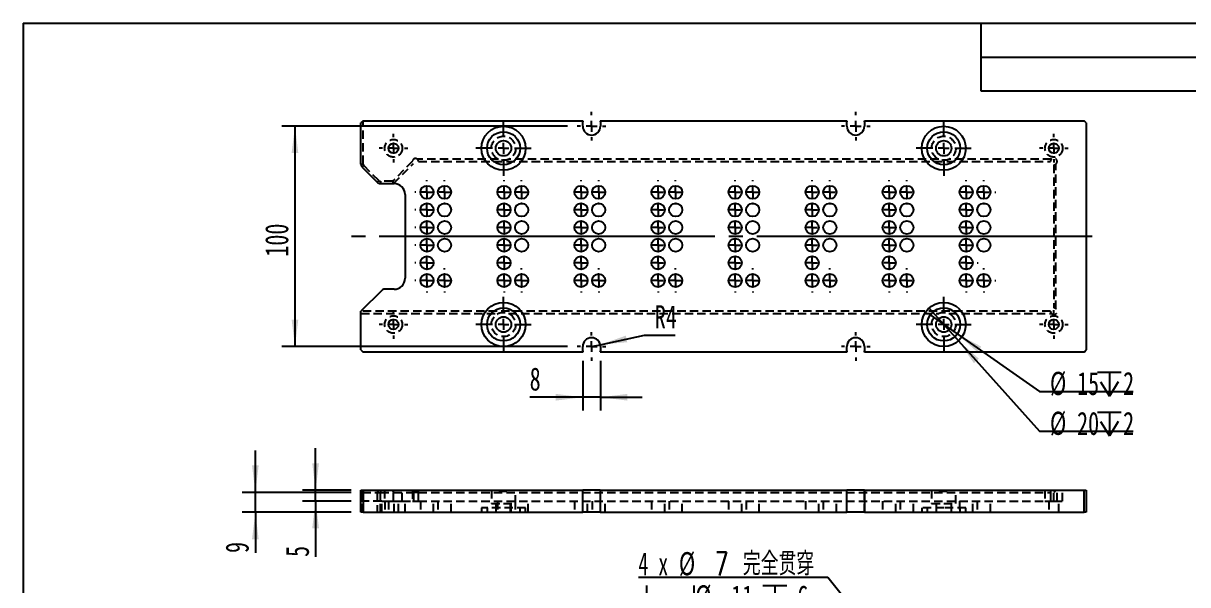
# Model space of a CAD drawing. Extents: x 2 to 292, y 3 to 207.
# Drawn here: x 2.2 to 178.5, y 121.6 to 206.6 of the extents above; entities that cross this region are included whole.
import ezdxf

# ---------------------------------------------------------------- set-up
doc = ezdxf.new("R2010")
doc.units = 0
for name, pattern in [('SLD-中心线', [34.29, 30.48, -1.27, 1.27, -1.27]), ('SLD-实线', [0]), ('SLD-虚线', [1.905, 1.27, -0.635])]:
    doc.linetypes.add(name, pattern=pattern)
doc.layers.get('0').update_dxf_attribs({"linetype": 'CONTINUOUS'})
for name, color, linetype in [('图层7', 7, 'SLD-实线'), ('图框', 7, 'SLD-实线'), ('粗实线', 7, 'SLD-实线')]:
    doc.layers.add(name, color=color, linetype=linetype)
doc.styles.add('SLDTEXTSTYLE0', font='TXT', dxfattribs={"width": 0.7, "bigfont": 'bigfont'})
doc.styles.add('SLDTEXTSTYLE10', font='TXT', dxfattribs={"width": 0.633333})
doc.styles.add('SLDTEXTSTYLE2', font='TXT', dxfattribs={"width": 0.7})
doc.dimstyles.new('SLDDIMSTYLE1', dxfattribs={"dimtxt": 3.5, "dimasz": 4.08, "dimexe": 0, "dimexo": 0.0625, "dimgap": 0.875, "dimtad": 2, "dimlfac": 3, "dimrnd": 1e-09, "dimzin": 12, "dimtxsty": 'SLDTEXTSTYLE2', "dimsah": 1, "dimcen": 0.09, "dimazin": 3, "dimtfac": 1, "dimtmove": 0, "dimatfit": 3, "dimtolj": 1, "dimtzin": 12})
doc.dimstyles.new('SLDDIMSTYLE10', dxfattribs={"dimtxt": 3.5, "dimasz": 4.08, "dimexe": 0, "dimexo": 0.0625, "dimgap": 0.875, "dimtad": 0, "dimtih": 1, "dimtoh": 1, "dimlfac": 3, "dimrnd": 1e-09, "dimzin": 12, "dimtxsty": 'SLDTEXTSTYLE2', "dimsah": 1, "dimcen": 0, "dimazin": 3, "dimtfac": 1, "dimtofl": 0, "dimtmove": 0, "dimatfit": 3, "dimtolj": 1, "dimtzin": 12})
doc.dimstyles.new('SLDDIMSTYLE3', dxfattribs={"dimtxt": 3.5, "dimasz": 4.08, "dimexe": 0, "dimexo": 0.0625, "dimgap": 0.875, "dimtad": 2, "dimlfac": 3, "dimrnd": 1e-09, "dimzin": 12, "dimtxsty": 'SLDTEXTSTYLE2', "dimsah": 1, "dimcen": 0.09, "dimazin": 3, "dimtfac": 1, "dimtofl": 0, "dimtmove": 0, "dimatfit": 3, "dimtolj": 1, "dimtzin": 12})
doc.dimstyles.new('SLDDIMSTYLE7', dxfattribs={"dimtxt": 3.5, "dimasz": 4.08, "dimexe": 0, "dimexo": 0.0625, "dimgap": 0.875, "dimtad": 0, "dimtih": 1, "dimtoh": 1, "dimdec": 6, "dimlfac": 3, "dimrnd": 1e-09, "dimzin": 12, "dimtxsty": 'SLDTEXTSTYLE2', "dimblk1": 'NONE', "dimsah": 1, "dimcen": 0, "dimazin": 3, "dimtfac": 1, "dimtmove": 0, "dimatfit": 3, "dimtolj": 1, "dimtzin": 12})
doc.dimstyles.new('SLDDIMSTYLE9', dxfattribs={"dimtxt": 3.5, "dimasz": 4.08, "dimexe": 0, "dimexo": 0.0625, "dimgap": 0.875, "dimtad": 0, "dimtih": 1, "dimtoh": 1, "dimlfac": 3, "dimrnd": 1e-09, "dimzin": 12, "dimtxsty": 'SLDTEXTSTYLE2', "dimblk1": 'NONE', "dimsah": 1, "dimcen": 0, "dimazin": 3, "dimtfac": 1, "dimtmove": 0, "dimatfit": 3, "dimtolj": 1, "dimtzin": 12})

# ---------------------------------------------------------------- blocks, each defined once
blk = doc.blocks.new('SW_SYMBOL_HOLE_SPOT')
at = {"layer": '图框', "color": 0}
for p, q in [((0, 875), (0, 75)), ((1600, 75), (1600, 875)), ((0, 75), (1600, 75))]:
    blk.add_line(p, q, dxfattribs=at)
blk = doc.blocks.new('SW_SYMBOL_HOLE_DEPTH')
at = {"layer": '图框', "color": 0}
for p, q in [((0, 875), (800, 875)), ((400, 875), (400, 75)), ((100, 555), (400, 75)), ((700, 555), (400, 75))]:
    blk.add_line(p, q, dxfattribs=at)
blk = doc.blocks.new('_D_13')
at = {"layer": '图框', "color": 5}
for p, q in [((124.02, 122.73), (95.35, 122.73)), ((140.86, 101.81), (124.02, 122.73)), ((142.33, 100), (140.86, 101.81))]:
    blk.add_line(p, q, dxfattribs=at)
blk.add_solid([(140.86, 101.81), (138.7, 105.31), (137.91, 104.67)], dxfattribs=at)
at = {"layer": '图框', "color": 5, "xscale": 0.004511737089201878, "yscale": 0.004511737089201878, "zscale": 0.004511737089201878}
for name, p in [('SW_SYMBOL_HOLE_SPOT', (96.6, 117.53)), ('SW_SYMBOL_HOLE_DEPTH', (114.21, 117.53))]:
    blk.add_blockref(name, p, dxfattribs=at)
at = {"layer": '图框', "color": 5, "char_height": 3.5, "attachment_point": 1}
for s, insert, style in [('4 x', (95.35, 126.53), 'SLDTEXTSTYLE10'), ('%%c', (101.48, 126.55), 'SLDTEXTSTYLE2'), ('7 \\M+18AAE\\M+19153贯\\M+190FA', (106.9, 126.53), 'SLDTEXTSTYLE0'), ('%%c', (103.96, 121.53), 'SLDTEXTSTYLE2'), ('11', (109.39, 121.52), 'SLDTEXTSTYLE2'), ('6', (119.42, 121.52), 'SLDTEXTSTYLE2')]:
    blk.add_mtext(s, dxfattribs=dict(at, insert=insert, style=style))
blk = doc.blocks.new('_NONE')
blk = doc.blocks.new('_D_14')
at = {"layer": '图框', "color": 5}
for p, q in [((37.35, 135.58), (37.35, 141.93)), ((51.85, 135.58), (35.35, 135.58)), ((37.35, 132.58), (37.35, 135.58)), ((51.85, 132.58), (35.35, 132.58)), ((37.35, 132.58), (37.35, 126.42))]:
    blk.add_line(p, q, dxfattribs=at)
for points in [[(37.35, 135.58), (37.85, 139.66), (36.84, 139.66)], [(37.35, 132.58), (36.84, 128.5), (37.85, 128.5)]]:
    blk.add_solid(points, dxfattribs=at)
at = {"layer": '图框', "color": 5, "insert": (32.83, 126.42), "char_height": 3.5, "attachment_point": 1, "rotation": 90, "style": 'SLDTEXTSTYLE2'}
blk.add_mtext('9', dxfattribs=at)
blk = doc.blocks.new('_D_15')
at = {"layer": '图框', "color": 5}
for p, q in [((46.47, 135.91), (46.47, 142.26)), ((51.85, 135.91), (44.47, 135.91)), ((46.47, 134.25), (46.47, 135.91)), ((51.85, 134.25), (44.47, 134.25)), ((46.47, 134.25), (46.47, 125.82))]:
    blk.add_line(p, q, dxfattribs=at)
for points in [[(46.47, 135.91), (46.98, 139.99), (45.96, 139.99)], [(46.47, 134.25), (45.96, 130.17), (46.98, 130.17)]]:
    blk.add_solid(points, dxfattribs=at)
at = {"layer": '图框', "color": 5, "insert": (41.96, 125.82), "char_height": 3.5, "attachment_point": 1, "rotation": 90, "style": 'SLDTEXTSTYLE2'}
blk.add_mtext('5', dxfattribs=at)
blk = doc.blocks.new('_D_16')
at = {"layer": '图框', "color": 5}
for p, q in [((139.37, 163.48), (143.82, 158.51)), ((143.82, 158.51), (156.09, 144.84)), ((156.09, 144.84), (170.3, 144.84))]:
    blk.add_line(p, q, dxfattribs=at)
blk.add_solid([(143.82, 158.51), (146.17, 155.14), (146.92, 155.82)], dxfattribs=at)
at = {"layer": '图框', "color": 5, "xscale": 0.004511737089201878, "yscale": 0.004511737089201878, "zscale": 0.004511737089201878}
blk.add_blockref('SW_SYMBOL_HOLE_DEPTH', (164.87, 143.79), dxfattribs=at)
at = {"layer": '图框', "color": 5, "char_height": 3.5, "attachment_point": 1, "style": 'SLDTEXTSTYLE2'}
for s, insert in [('%%c', (157.68, 147.8)), ('20', (161.79, 147.78)), ('2', (168.76, 147.78))]:
    blk.add_mtext(s, dxfattribs=dict(at, insert=insert))
blk = doc.blocks.new('_D_17')
at = {"layer": '图框', "color": 5}
for p, q in [((84.6, 191), (41.35, 191)), ((43.35, 191), (43.35, 157.66)), ((84.6, 157.66), (41.35, 157.66))]:
    blk.add_line(p, q, dxfattribs=at)
for points in [[(43.35, 191), (42.84, 186.92), (43.85, 186.92)], [(43.35, 157.66), (43.85, 161.74), (42.84, 161.74)]]:
    blk.add_solid(points, dxfattribs=at)
at = {"layer": '图框', "color": 5, "insert": (38.83, 171.26), "char_height": 3.5, "attachment_point": 1, "rotation": 90, "style": 'SLDTEXTSTYLE2'}
blk.add_mtext('100', dxfattribs=at)
blk = doc.blocks.new('_D_18')
at = {"layer": '图框', "color": 5}
for p, q in [((86.93, 155.5), (86.93, 147.98)), ((89.6, 155.5), (89.6, 147.98)), ((86.93, 149.98), (78.89, 149.98)), ((89.6, 149.98), (86.93, 149.98)), ((89.6, 149.98), (95.95, 149.98))]:
    blk.add_line(p, q, dxfattribs=at)
for points in [[(86.93, 149.98), (82.85, 150.49), (82.85, 149.48)], [(89.6, 149.98), (93.68, 149.48), (93.68, 150.49)]]:
    blk.add_solid(points, dxfattribs=at)
at = {"layer": '图框', "color": 5, "insert": (78.89, 154.5), "char_height": 3.5, "attachment_point": 1, "style": 'SLDTEXTSTYLE2'}
blk.add_mtext('8', dxfattribs=at)
blk = doc.blocks.new('_D_19')
at = {"layer": '图框', "color": 5}
for p, q in [((89.57, 157.94), (96.26, 159.39)), ((96.26, 159.39), (100.91, 159.39)), ((88.26, 157.66), (89.57, 157.94))]:
    blk.add_line(p, q, dxfattribs=at)
blk.add_solid([(89.57, 157.94), (93.66, 158.31), (93.45, 159.3)], dxfattribs=at)
at = {"layer": '图框', "color": 5, "insert": (97.85, 163.91), "char_height": 3.5, "attachment_point": 1, "style": 'SLDTEXTSTYLE2'}
blk.add_mtext('R4', dxfattribs=at)
blk = doc.blocks.new('_D_20')
at = {"layer": '图框', "color": 5}
for p, q in [((139.55, 162.43), (143.65, 159.56)), ((143.65, 159.56), (156.09, 150.87)), ((156.09, 150.87), (170.3, 150.87))]:
    blk.add_line(p, q, dxfattribs=at)
blk.add_solid([(143.65, 159.56), (146.7, 156.81), (147.28, 157.64)], dxfattribs=at)
at = {"layer": '图框', "color": 5, "xscale": 0.004511737089201878, "yscale": 0.004511737089201878, "zscale": 0.004511737089201878}
blk.add_blockref('SW_SYMBOL_HOLE_DEPTH', (164.87, 149.82), dxfattribs=at)
at = {"layer": '图框', "color": 5, "char_height": 3.5, "attachment_point": 1, "style": 'SLDTEXTSTYLE2'}
for s, insert in [('%%c', (157.68, 153.83)), ('15', (161.79, 153.82)), ('2', (168.76, 153.82))]:
    blk.add_mtext(s, dxfattribs=dict(at, insert=insert))
blk = doc.blocks.new('SW_CENTERMARKSYMBOL_20')
at = {"layer": '图框', "color": 0}
for p, q in [((0, 1.67), (0, 2.17)), ((-1.67, 0), (-2.17, 0)), ((0, 0), (-0.83, 0)), ((0, 0), (0, 0.83)), ((0, 0), (0, -0.83)), ((0, 0), (0.83, 0)), ((1.67, 0), (2.17, 0)), ((0, -1.67), (0, -2.17))]:
    blk.add_line(p, q, dxfattribs=at)
blk = doc.blocks.new('SW_CENTERMARKSYMBOL_21')
at = {"layer": '图框', "color": 0}
for p, q in [((0, 1.67), (0, 2.17)), ((-1.67, 0), (-2.17, 0)), ((0, 0), (-0.83, 0)), ((0, 0), (0, 0.83)), ((0, 0), (0, -0.83)), ((0, 0), (0.83, 0)), ((1.67, 0), (2.17, 0)), ((0, -1.67), (0, -2.17))]:
    blk.add_line(p, q, dxfattribs=at)
blk = doc.blocks.new('SW_CENTERMARKSYMBOL_22')
at = {"layer": '图框', "color": 0}
for p, q in [((0, 1.67), (0, 2.17)), ((-1.67, 0), (-2.17, 0)), ((0, 0), (-0.83, 0)), ((0, 0), (0, 0.83)), ((0, 0), (0, -0.83)), ((0, 0), (0.83, 0)), ((1.67, 0), (2.17, 0)), ((0, -1.67), (0, -2.17))]:
    blk.add_line(p, q, dxfattribs=at)
blk = doc.blocks.new('SW_CENTERMARKSYMBOL_23')
at = {"layer": '图框', "color": 0}
for p, q in [((0, 1.67), (0, 2.17)), ((-1.67, 0), (-2.17, 0)), ((0, 0), (-0.83, 0)), ((0, 0), (0, 0.83)), ((0, 0), (0, -0.83)), ((0, 0), (0.83, 0)), ((1.67, 0), (2.17, 0)), ((0, -1.67), (0, -2.17))]:
    blk.add_line(p, q, dxfattribs=at)
blk = doc.blocks.new('SW_CENTERMARKSYMBOL_24')
at = {"layer": '图框', "color": 0}
for p, q in [((0, 1.67), (0, 4.17)), ((-1.67, 0), (-4.17, 0)), ((0, 0), (-0.83, 0)), ((0, 0), (0, 0.83)), ((0, 0), (0, -0.83)), ((0, 0), (0.83, 0)), ((1.67, 0), (4.17, 0)), ((0, -1.67), (0, -4.17))]:
    blk.add_line(p, q, dxfattribs=at)
blk = doc.blocks.new('SW_CENTERMARKSYMBOL_25')
at = {"layer": '图框', "color": 0}
for p, q in [((0, 1.67), (0, 4.17)), ((-1.67, 0), (-4.17, 0)), ((0, 0), (-0.83, 0)), ((0, 0), (0, 0.83)), ((0, 0), (0, -0.83)), ((0, 0), (0.83, 0)), ((1.67, 0), (4.17, 0)), ((0, -1.67), (0, -4.17))]:
    blk.add_line(p, q, dxfattribs=at)
blk = doc.blocks.new('SW_CENTERMARKSYMBOL_26')
at = {"layer": '图框', "color": 0}
for p, q in [((0, 1.67), (0, 4.17)), ((-1.67, 0), (-4.17, 0)), ((0, 0), (-0.83, 0)), ((0, 0), (0, 0.83)), ((0, 0), (0, -0.83)), ((0, 0), (0.83, 0)), ((1.67, 0), (4.17, 0)), ((0, -1.67), (0, -4.17))]:
    blk.add_line(p, q, dxfattribs=at)
blk = doc.blocks.new('SW_CENTERMARKSYMBOL_27')
at = {"layer": '图框', "color": 0}
for p, q in [((0, 1.67), (0, 4.17)), ((-1.67, 0), (-4.17, 0)), ((0, 0), (-0.83, 0)), ((0, 0), (0, 0.83)), ((0, 0), (0, -0.83)), ((0, 0), (0.83, 0)), ((1.67, 0), (4.17, 0)), ((0, -1.67), (0, -4.17))]:
    blk.add_line(p, q, dxfattribs=at)
blk = doc.blocks.new('SW_CENTERMARKSYMBOL_28')
at = {"layer": '图框', "color": 0}
for p, q in [((-11.67, 1.67), (-11.67, 1.83)), ((0, 1.67), (0, 1.83)), ((11.67, 1.67), (11.67, 1.83)), ((23.33, 1.67), (23.33, 1.83)), ((35, 1.67), (35, 1.83)), ((46.67, 1.67), (46.67, 1.83)), ((58.33, 1.67), (58.33, 1.83)), ((70, 1.67), (70, 1.83)), ((-13.33, 0), (-13.5, 0)), ((-11.67, 0), (-12.5, 0)), ((-11.67, 0), (-11.67, 0.83)), ((-11.67, 0), (-11.67, -0.83)), ((-11.67, 0), (-10.83, 0)), ((0, 0), (-0.83, 0)), ((0, 0), (0, 0.83)), ((0, 0), (0, -0.83)), ((0, 0), (0.83, 0)), ((11.67, 0), (10.83, 0)), ((11.67, 0), (11.67, 0.83)), ((11.67, 0), (11.67, -0.83)), ((11.67, 0), (12.5, 0)), ((23.33, 0), (22.5, 0)), ((23.33, 0), (23.33, 0.83)), ((23.33, 0), (23.33, -0.83)), ((23.33, 0), (24.17, 0)), ((35, 0), (34.17, 0)), ((35, 0), (35, 0.83)), ((35, 0), (35, -0.83)), ((35, 0), (35.83, 0)), ((46.67, 0), (45.83, 0)), ((46.67, 0), (46.67, 0.83)), ((46.67, 0), (46.67, -0.83)), ((46.67, 0), (47.5, 0)), ((58.33, 0), (57.5, 0)), ((58.33, 0), (58.33, 0.83)), ((58.33, 0), (58.33, -0.83)), ((58.33, 0), (59.17, 0)), ((70, 0), (69.17, 0)), ((70, 0), (70, 0.83)), ((70, 0), (70, -0.83)), ((70, 0), (70.83, 0)), ((71.67, 0), (71.83, 0)), ((-11.67, -1.67), (-11.67, -1.83)), ((0, -1.67), (0, -1.83)), ((11.67, -1.67), (11.67, -1.83)), ((23.33, -1.67), (23.33, -1.83)), ((35, -1.67), (35, -1.83)), ((46.67, -1.67), (46.67, -1.83)), ((58.33, -1.67), (58.33, -1.83)), ((70, -1.67), (70, -1.83))]:
    blk.add_line(p, q, dxfattribs=at)
blk = doc.blocks.new('SW_CENTERMARKSYMBOL_29')
at = {"layer": '图框', "color": 0}
for p, q in [((-11.67, 1.67), (-11.67, 1.83)), ((0, 1.67), (0, 1.83)), ((11.67, 1.67), (11.67, 1.83)), ((23.33, 1.67), (23.33, 1.83)), ((35, 1.67), (35, 1.83)), ((46.67, 1.67), (46.67, 1.83)), ((58.33, 1.67), (58.33, 1.83)), ((70, 1.67), (70, 1.83)), ((-13.33, 0), (-13.5, 0)), ((-11.67, 0), (-12.5, 0)), ((-11.67, 0), (-11.67, 0.83)), ((-11.67, 0), (-11.67, -0.83)), ((-11.67, 0), (-10.83, 0)), ((0, 0), (-0.83, 0)), ((0, 0), (0, 0.83)), ((0, 0), (0, -0.83)), ((0, 0), (0.83, 0)), ((11.67, 0), (10.83, 0)), ((11.67, 0), (11.67, 0.83)), ((11.67, 0), (11.67, -0.83)), ((11.67, 0), (12.5, 0)), ((23.33, 0), (22.5, 0)), ((23.33, 0), (23.33, 0.83)), ((23.33, 0), (23.33, -0.83)), ((23.33, 0), (24.17, 0)), ((35, 0), (34.17, 0)), ((35, 0), (35, 0.83)), ((35, 0), (35, -0.83)), ((35, 0), (35.83, 0)), ((46.67, 0), (45.83, 0)), ((46.67, 0), (46.67, 0.83)), ((46.67, 0), (46.67, -0.83)), ((46.67, 0), (47.5, 0)), ((58.33, 0), (57.5, 0)), ((58.33, 0), (58.33, 0.83)), ((58.33, 0), (58.33, -0.83)), ((58.33, 0), (59.17, 0)), ((70, 0), (69.17, 0)), ((70, 0), (70, 0.83)), ((70, 0), (70, -0.83)), ((70, 0), (70.83, 0)), ((71.67, 0), (71.83, 0)), ((-11.67, -1.67), (-11.67, -1.83)), ((0, -1.67), (0, -1.83)), ((11.67, -1.67), (11.67, -1.83)), ((23.33, -1.67), (23.33, -1.83)), ((35, -1.67), (35, -1.83)), ((46.67, -1.67), (46.67, -1.83)), ((58.33, -1.67), (58.33, -1.83)), ((70, -1.67), (70, -1.83))]:
    blk.add_line(p, q, dxfattribs=at)
blk = doc.blocks.new('SW_CENTERMARKSYMBOL_30')
at = {"layer": '图框', "color": 0}
for p, q in [((-11.67, 1.67), (-11.67, 1.83)), ((0, 1.67), (0, 1.83)), ((11.67, 1.67), (11.67, 1.83)), ((23.33, 1.67), (23.33, 1.83)), ((35, 1.67), (35, 1.83)), ((46.67, 1.67), (46.67, 1.83)), ((58.33, 1.67), (58.33, 1.83)), ((70, 1.67), (70, 1.83)), ((-13.33, 0), (-13.5, 0)), ((-11.67, 0), (-12.5, 0)), ((-11.67, 0), (-11.67, 0.83)), ((-11.67, 0), (-11.67, -0.83)), ((-11.67, 0), (-10.83, 0)), ((0, 0), (-0.83, 0)), ((0, 0), (0, 0.83)), ((0, 0), (0, -0.83)), ((0, 0), (0.83, 0)), ((11.67, 0), (10.83, 0)), ((11.67, 0), (11.67, 0.83)), ((11.67, 0), (11.67, -0.83)), ((11.67, 0), (12.5, 0)), ((23.33, 0), (22.5, 0)), ((23.33, 0), (23.33, 0.83)), ((23.33, 0), (23.33, -0.83)), ((23.33, 0), (24.17, 0)), ((35, 0), (34.17, 0)), ((35, 0), (35, 0.83)), ((35, 0), (35, -0.83)), ((35, 0), (35.83, 0)), ((46.67, 0), (45.83, 0)), ((46.67, 0), (46.67, 0.83)), ((46.67, 0), (46.67, -0.83)), ((46.67, 0), (47.5, 0)), ((58.33, 0), (57.5, 0)), ((58.33, 0), (58.33, 0.83)), ((58.33, 0), (58.33, -0.83)), ((58.33, 0), (59.17, 0)), ((70, 0), (69.17, 0)), ((70, 0), (70, 0.83)), ((70, 0), (70, -0.83)), ((70, 0), (70.83, 0)), ((71.67, 0), (71.83, 0)), ((-11.67, -1.67), (-11.67, -1.83)), ((0, -1.67), (0, -1.83)), ((11.67, -1.67), (11.67, -1.83)), ((23.33, -1.67), (23.33, -1.83)), ((35, -1.67), (35, -1.83)), ((46.67, -1.67), (46.67, -1.83)), ((58.33, -1.67), (58.33, -1.83)), ((70, -1.67), (70, -1.83))]:
    blk.add_line(p, q, dxfattribs=at)
blk = doc.blocks.new('SW_CENTERMARKSYMBOL_31')
at = {"layer": '图框', "color": 0}
for p, q in [((-11.67, 1.67), (-11.67, 1.83)), ((0, 1.67), (0, 1.83)), ((11.67, 1.67), (11.67, 1.83)), ((23.33, 1.67), (23.33, 1.83)), ((35, 1.67), (35, 1.83)), ((46.67, 1.67), (46.67, 1.83)), ((58.33, 1.67), (58.33, 1.83)), ((70, 1.67), (70, 1.83)), ((-13.33, 0), (-13.5, 0)), ((-11.67, 0), (-12.5, 0)), ((-11.67, 0), (-11.67, 0.83)), ((-11.67, 0), (-11.67, -0.83)), ((-11.67, 0), (-10.83, 0)), ((0, 0), (-0.83, 0)), ((0, 0), (0, 0.83)), ((0, 0), (0, -0.83)), ((0, 0), (0.83, 0)), ((11.67, 0), (10.83, 0)), ((11.67, 0), (11.67, 0.83)), ((11.67, 0), (11.67, -0.83)), ((11.67, 0), (12.5, 0)), ((23.33, 0), (22.5, 0)), ((23.33, 0), (23.33, 0.83)), ((23.33, 0), (23.33, -0.83)), ((23.33, 0), (24.17, 0)), ((35, 0), (34.17, 0)), ((35, 0), (35, 0.83)), ((35, 0), (35, -0.83)), ((35, 0), (35.83, 0)), ((46.67, 0), (45.83, 0)), ((46.67, 0), (46.67, 0.83)), ((46.67, 0), (46.67, -0.83)), ((46.67, 0), (47.5, 0)), ((58.33, 0), (57.5, 0)), ((58.33, 0), (58.33, 0.83)), ((58.33, 0), (58.33, -0.83)), ((58.33, 0), (59.17, 0)), ((70, 0), (69.17, 0)), ((70, 0), (70, 0.83)), ((70, 0), (70, -0.83)), ((70, 0), (70.83, 0)), ((71.67, 0), (71.83, 0)), ((-11.67, -1.67), (-11.67, -1.83)), ((0, -1.67), (0, -1.83)), ((11.67, -1.67), (11.67, -1.83)), ((23.33, -1.67), (23.33, -1.83)), ((35, -1.67), (35, -1.83)), ((46.67, -1.67), (46.67, -1.83)), ((58.33, -1.67), (58.33, -1.83)), ((70, -1.67), (70, -1.83))]:
    blk.add_line(p, q, dxfattribs=at)
blk = doc.blocks.new('SW_CENTERMARKSYMBOL_32')
at = {"layer": '图框', "color": 0}
for p, q in [((-11.67, 1.67), (-11.67, 1.83)), ((0, 1.67), (0, 1.83)), ((11.67, 1.67), (11.67, 1.83)), ((23.33, 1.67), (23.33, 1.83)), ((35, 1.67), (35, 1.83)), ((46.67, 1.67), (46.67, 1.83)), ((58.33, 1.67), (58.33, 1.83)), ((70, 1.67), (70, 1.83)), ((-13.33, 0), (-13.5, 0)), ((-11.67, 0), (-12.5, 0)), ((-11.67, 0), (-11.67, 0.83)), ((-11.67, 0), (-11.67, -0.83)), ((-11.67, 0), (-10.83, 0)), ((0, 0), (-0.83, 0)), ((0, 0), (0, 0.83)), ((0, 0), (0, -0.83)), ((0, 0), (0.83, 0)), ((11.67, 0), (10.83, 0)), ((11.67, 0), (11.67, 0.83)), ((11.67, 0), (11.67, -0.83)), ((11.67, 0), (12.5, 0)), ((23.33, 0), (22.5, 0)), ((23.33, 0), (23.33, 0.83)), ((23.33, 0), (23.33, -0.83)), ((23.33, 0), (24.17, 0)), ((35, 0), (34.17, 0)), ((35, 0), (35, 0.83)), ((35, 0), (35, -0.83)), ((35, 0), (35.83, 0)), ((46.67, 0), (45.83, 0)), ((46.67, 0), (46.67, 0.83)), ((46.67, 0), (46.67, -0.83)), ((46.67, 0), (47.5, 0)), ((58.33, 0), (57.5, 0)), ((58.33, 0), (58.33, 0.83)), ((58.33, 0), (58.33, -0.83)), ((58.33, 0), (59.17, 0)), ((70, 0), (69.17, 0)), ((70, 0), (70, 0.83)), ((70, 0), (70, -0.83)), ((70, 0), (70.83, 0)), ((71.67, 0), (71.83, 0)), ((-11.67, -1.67), (-11.67, -1.83)), ((0, -1.67), (0, -1.83)), ((11.67, -1.67), (11.67, -1.83)), ((23.33, -1.67), (23.33, -1.83)), ((35, -1.67), (35, -1.83)), ((46.67, -1.67), (46.67, -1.83)), ((58.33, -1.67), (58.33, -1.83)), ((70, -1.67), (70, -1.83))]:
    blk.add_line(p, q, dxfattribs=at)
blk = doc.blocks.new('SW_CENTERMARKSYMBOL_33')
at = {"layer": '图框', "color": 0}
for p, q in [((-11.67, 1.67), (-11.67, 1.83)), ((0, 1.67), (0, 1.83)), ((11.67, 1.67), (11.67, 1.83)), ((23.33, 1.67), (23.33, 1.83)), ((35, 1.67), (35, 1.83)), ((46.67, 1.67), (46.67, 1.83)), ((58.33, 1.67), (58.33, 1.83)), ((70, 1.67), (70, 1.83)), ((-13.33, 0), (-13.5, 0)), ((-11.67, 0), (-12.5, 0)), ((-11.67, 0), (-11.67, 0.83)), ((-11.67, 0), (-11.67, -0.83)), ((-11.67, 0), (-10.83, 0)), ((0, 0), (-0.83, 0)), ((0, 0), (0, 0.83)), ((0, 0), (0, -0.83)), ((0, 0), (0.83, 0)), ((11.67, 0), (10.83, 0)), ((11.67, 0), (11.67, 0.83)), ((11.67, 0), (11.67, -0.83)), ((11.67, 0), (12.5, 0)), ((23.33, 0), (22.5, 0)), ((23.33, 0), (23.33, 0.83)), ((23.33, 0), (23.33, -0.83)), ((23.33, 0), (24.17, 0)), ((35, 0), (34.17, 0)), ((35, 0), (35, 0.83)), ((35, 0), (35, -0.83)), ((35, 0), (35.83, 0)), ((46.67, 0), (45.83, 0)), ((46.67, 0), (46.67, 0.83)), ((46.67, 0), (46.67, -0.83)), ((46.67, 0), (47.5, 0)), ((58.33, 0), (57.5, 0)), ((58.33, 0), (58.33, 0.83)), ((58.33, 0), (58.33, -0.83)), ((58.33, 0), (59.17, 0)), ((70, 0), (69.17, 0)), ((70, 0), (70, 0.83)), ((70, 0), (70, -0.83)), ((70, 0), (70.83, 0)), ((71.67, 0), (71.83, 0)), ((-11.67, -1.67), (-11.67, -1.83)), ((0, -1.67), (0, -1.83)), ((11.67, -1.67), (11.67, -1.83)), ((23.33, -1.67), (23.33, -1.83)), ((35, -1.67), (35, -1.83)), ((46.67, -1.67), (46.67, -1.83)), ((58.33, -1.67), (58.33, -1.83)), ((70, -1.67), (70, -1.83))]:
    blk.add_line(p, q, dxfattribs=at)
blk = doc.blocks.new('SW_CENTERMARKSYMBOL_34')
at = {"layer": '图框', "color": 0}
for p, q in [((-11.67, 1.67), (-11.67, 1.83)), ((0, 1.67), (0, 1.83)), ((11.67, 1.67), (11.67, 1.83)), ((23.33, 1.67), (23.33, 1.83)), ((35, 1.67), (35, 1.83)), ((46.67, 1.67), (46.67, 1.83)), ((58.33, 1.67), (58.33, 1.83)), ((70, 1.67), (70, 1.83)), ((-13.33, 0), (-13.5, 0)), ((-11.67, 0), (-12.5, 0)), ((-11.67, 0), (-11.67, 0.83)), ((-11.67, 0), (-11.67, -0.83)), ((-11.67, 0), (-10.83, 0)), ((0, 0), (-0.83, 0)), ((0, 0), (0, 0.83)), ((0, 0), (0, -0.83)), ((0, 0), (0.83, 0)), ((11.67, 0), (10.83, 0)), ((11.67, 0), (11.67, 0.83)), ((11.67, 0), (11.67, -0.83)), ((11.67, 0), (12.5, 0)), ((23.33, 0), (22.5, 0)), ((23.33, 0), (23.33, 0.83)), ((23.33, 0), (23.33, -0.83)), ((23.33, 0), (24.17, 0)), ((35, 0), (34.17, 0)), ((35, 0), (35, 0.83)), ((35, 0), (35, -0.83)), ((35, 0), (35.83, 0)), ((46.67, 0), (45.83, 0)), ((46.67, 0), (46.67, 0.83)), ((46.67, 0), (46.67, -0.83)), ((46.67, 0), (47.5, 0)), ((58.33, 0), (57.5, 0)), ((58.33, 0), (58.33, 0.83)), ((58.33, 0), (58.33, -0.83)), ((58.33, 0), (59.17, 0)), ((70, 0), (69.17, 0)), ((70, 0), (70, 0.83)), ((70, 0), (70, -0.83)), ((70, 0), (70.83, 0)), ((71.67, 0), (71.83, 0)), ((-11.67, -1.67), (-11.67, -1.83)), ((0, -1.67), (0, -1.83)), ((11.67, -1.67), (11.67, -1.83)), ((23.33, -1.67), (23.33, -1.83)), ((35, -1.67), (35, -1.83)), ((46.67, -1.67), (46.67, -1.83)), ((58.33, -1.67), (58.33, -1.83)), ((70, -1.67), (70, -1.83))]:
    blk.add_line(p, q, dxfattribs=at)
blk = doc.blocks.new('SW_CENTERMARKSYMBOL_35')
at = {"layer": '图框', "color": 0}
for p, q in [((-11.67, 1.67), (-11.67, 1.83)), ((0, 1.67), (0, 1.83)), ((11.67, 1.67), (11.67, 1.83)), ((23.33, 1.67), (23.33, 1.83)), ((35, 1.67), (35, 1.83)), ((46.67, 1.67), (46.67, 1.83)), ((58.33, 1.67), (58.33, 1.83)), ((70, 1.67), (70, 1.83)), ((-13.33, 0), (-13.5, 0)), ((-11.67, 0), (-12.5, 0)), ((-11.67, 0), (-11.67, 0.83)), ((-11.67, 0), (-11.67, -0.83)), ((-11.67, 0), (-10.83, 0)), ((0, 0), (-0.83, 0)), ((0, 0), (0, 0.83)), ((0, 0), (0, -0.83)), ((0, 0), (0.83, 0)), ((11.67, 0), (10.83, 0)), ((11.67, 0), (11.67, 0.83)), ((11.67, 0), (11.67, -0.83)), ((11.67, 0), (12.5, 0)), ((23.33, 0), (22.5, 0)), ((23.33, 0), (23.33, 0.83)), ((23.33, 0), (23.33, -0.83)), ((23.33, 0), (24.17, 0)), ((35, 0), (34.17, 0)), ((35, 0), (35, 0.83)), ((35, 0), (35, -0.83)), ((35, 0), (35.83, 0)), ((46.67, 0), (45.83, 0)), ((46.67, 0), (46.67, 0.83)), ((46.67, 0), (46.67, -0.83)), ((46.67, 0), (47.5, 0)), ((58.33, 0), (57.5, 0)), ((58.33, 0), (58.33, 0.83)), ((58.33, 0), (58.33, -0.83)), ((58.33, 0), (59.17, 0)), ((70, 0), (69.17, 0)), ((70, 0), (70, 0.83)), ((70, 0), (70, -0.83)), ((70, 0), (70.83, 0)), ((71.67, 0), (71.83, 0)), ((-11.67, -1.67), (-11.67, -1.83)), ((0, -1.67), (0, -1.83)), ((11.67, -1.67), (11.67, -1.83)), ((23.33, -1.67), (23.33, -1.83)), ((35, -1.67), (35, -1.83)), ((46.67, -1.67), (46.67, -1.83)), ((58.33, -1.67), (58.33, -1.83)), ((70, -1.67), (70, -1.83))]:
    blk.add_line(p, q, dxfattribs=at)
blk = doc.blocks.new('SW_CENTERMARKSYMBOL_36')
at = {"layer": '图框', "color": 0}
for p, q in [((0, 1.67), (0, 2.17)), ((-1.67, 0), (-2.17, 0)), ((0, 0), (-0.83, 0)), ((0, 0), (0, 0.83)), ((0, 0), (0, -0.83)), ((0, 0), (0.83, 0)), ((1.67, 0), (2.17, 0)), ((0, -1.67), (0, -2.17))]:
    blk.add_line(p, q, dxfattribs=at)
blk = doc.blocks.new('SW_CENTERMARKSYMBOL_37')
at = {"layer": '图框', "color": 0}
for p, q in [((0, 1.67), (0, 2.17)), ((-1.67, 0), (-2.17, 0)), ((0, 0), (-0.83, 0)), ((0, 0), (0, 0.83)), ((0, 0), (0, -0.83)), ((0, 0), (0.83, 0)), ((1.67, 0), (2.17, 0)), ((0, -1.67), (0, -2.17))]:
    blk.add_line(p, q, dxfattribs=at)
blk = doc.blocks.new('SW_CENTERMARKSYMBOL_38')
at = {"layer": '图框', "color": 0}
for p, q in [((0, 1.67), (0, 2.17)), ((-1.67, 0), (-2.17, 0)), ((0, 0), (-0.83, 0)), ((0, 0), (0, 0.83)), ((0, 0), (0, -0.83)), ((0, 0), (0.83, 0)), ((1.67, 0), (2.17, 0)), ((0, -1.67), (0, -2.17))]:
    blk.add_line(p, q, dxfattribs=at)
blk = doc.blocks.new('SW_CENTERMARKSYMBOL_39')
at = {"layer": '图框', "color": 0}
for p, q in [((0, 1.67), (0, 2.17)), ((-1.67, 0), (-2.17, 0)), ((0, 0), (-0.83, 0)), ((0, 0), (0, 0.83)), ((0, 0), (0, -0.83)), ((0, 0), (0.83, 0)), ((1.67, 0), (2.17, 0)), ((0, -1.67), (0, -2.17))]:
    blk.add_line(p, q, dxfattribs=at)

msp = doc.modelspace()

# ---------------------------------------------------------------- linework, layer by layer
at = {"color": 7, "linetype": 'SLD-实线'}
for p, q in [((53.67889916, 191.82879068), (53.34556515, 191.49545792)), ((53.34556515, 185.27160051), (53.34556515, 191.49545792)), ((53.67889916, 191.82879068), (86.93935389, 191.82879068)), ((86.92889576, 190.99545815), (86.92889576, 191.66212492)), ((89.58510597, 191.82879068), (126.93935424, 191.82879068)), ((89.59556286, 191.66212492), (89.59556286, 190.99545815)), ((126.92889735, 190.99545815), (126.92889735, 191.66212492)), ((129.58510632, 191.82879068), (162.84556105, 191.82879068)), ((129.59556445, 191.66212492), (129.59556445, 190.99545815)), ((163.17889506, 191.49545792), (162.84556105, 191.82879068)), ((163.17889506, 191.49545792), (163.17889506, 157.16212454)), ((53.540825, 184.80019607), (55.81696743, 182.52405363)), ((56.28837064, 182.3287913), (58.34556535, 182.3287913)), ((60.01223042, 180.66212436), (60.01223042, 167.9954581)), ((56.48363545, 166.13352883), (53.34556515, 162.99545728)), ((58.34556535, 166.32879116), (56.95503865, 166.32879116)), ((53.34556515, 157.16212454), (53.34556515, 162.99545728)), ((53.34556515, 157.16212454), (53.67889916, 156.82879178)), ((86.92889576, 156.99545754), (86.92889576, 157.66212432)), ((89.59556286, 157.66212432), (89.59556286, 156.99545754)), ((126.92889735, 156.99545754), (126.92889735, 157.66212432)), ((129.59556445, 157.66212432), (129.59556445, 156.99545754)), ((162.84556105, 156.82879178), (163.17889506, 157.16212454)), ((86.93935389, 156.82879178), (53.67889916, 156.82879178)), ((126.93935424, 156.82879178), (89.58510597, 156.82879178)), ((162.84556105, 156.82879178), (129.58510632, 156.82879178)), ((53.67889916, 135.91277928), (53.34556515, 135.57944605)), ((53.34556515, 135.57944605), (53.34556515, 135.91277928)), ((53.34556515, 135.91277928), (53.67889916, 135.91277928)), ((53.67889916, 135.91277928), (53.67889916, 132.57944602)), ((53.67889916, 135.91277928), (86.93935389, 135.91277928)), ((86.93935389, 132.57944602), (86.93935389, 135.91277928)), ((89.58510597, 135.91277928), (86.93935389, 135.91277928)), ((89.58510597, 135.91277928), (89.58510597, 132.57944602)), ((89.58510597, 135.91277928), (126.93935424, 135.91277928)), ((126.93935424, 132.57944602), (126.93935424, 135.91277928)), ((129.58510632, 135.91277928), (126.93935424, 135.91277928)), ((129.58510632, 135.91277928), (129.58510632, 132.57944602)), ((129.58510632, 135.91277928), (162.84556105, 135.91277928)), ((162.84556105, 132.57944602), (162.84556105, 135.91277928)), ((162.84556105, 135.91277928), (163.17889506, 135.91277928)), ((163.17889506, 135.91277928), (163.17889506, 132.57944602)), ((53.34556515, 132.57944602), (53.34556515, 135.57944605)), ((53.67889916, 132.57944602), (53.34556515, 132.57944602)), ((53.67889916, 132.57944602), (86.93935389, 132.57944602)), ((89.58510597, 132.57944602), (86.93935389, 132.57944602)), ((89.58510597, 132.57944602), (126.93935424, 132.57944602)), ((129.58510632, 132.57944602), (126.93935424, 132.57944602)), ((129.58510632, 132.57944602), (162.84556105, 132.57944602)), ((163.17889506, 132.57944602), (162.84556105, 132.57944602))]:
    msp.add_line(p, q, dxfattribs=at)
at = {"color": 7, "linetype": 'SLD-虚线'}
for p, q in [((53.67889916, 185.27160051), (53.67889916, 191.82879068)), ((53.34556515, 185.27160051), (53.67889916, 185.27160051)), ((61.1475648, 185.68552994), (58.12415893, 182.66212469)), ((58.26222812, 182.3287913), (61.27834732, 185.34490926)), ((74.16513477, 185.99545795), (61.8957968, 185.99545795)), ((62.04417263, 185.66212518), (157.7622286, 185.66212518)), ((140.83179995, 185.99545795), (75.69266026, 185.99545795)), ((157.88955405, 185.99545795), (142.35932544, 185.99545795)), ((158.26223209, 185.16212417), (158.26223209, 163.49545829)), ((158.59556113, 163.36813532), (158.59556113, 185.28944714)), ((53.540825, 184.80019607), (53.7765266, 185.03589767)), ((56.05266904, 182.75975585), (53.7765266, 185.03589767)), ((56.05266904, 182.75975585), (55.81696743, 182.52405363)), ((56.28837064, 182.66212469), (56.28837064, 182.3287913)), ((58.12415893, 182.66212469), (56.28837064, 182.66212469)), ((58.12415893, 182.66212469), (58.26222812, 182.3287913)), ((157.7622286, 162.99545728), (53.34556515, 162.99545728)), ((53.34556515, 162.66212451), (74.16513477, 162.66212451)), ((75.69266026, 162.66212451), (140.83179995, 162.66212451)), ((142.35932544, 162.66212451), (157.88955405, 162.66212451)), ((53.540825, 135.57944605), (53.7765266, 135.91277928)), ((56.05266904, 135.91277928), (55.81696743, 135.57944605)), ((56.28837064, 135.91277928), (56.28837064, 135.57944605)), ((56.92889705, 135.91277928), (56.92889705, 134.24611265)), ((58.12415893, 135.91277928), (58.26222812, 135.57944605)), ((59.59556415, 134.24611265), (59.59556415, 135.91277928)), ((61.14695385, 135.89666119), (61.14695385, 134.24611265)), ((73.09556419, 135.91277928), (73.09556419, 133.9127793)), ((76.76223084, 133.9127793), (76.76223084, 135.91277928)), ((86.92889576, 132.57944602), (86.92889576, 135.91277928)), ((89.59556286, 132.57944602), (89.59556286, 135.91277928)), ((126.92889735, 132.57944602), (126.92889735, 135.91277928)), ((129.59556445, 132.57944602), (129.59556445, 135.91277928)), ((139.76222937, 135.91277928), (139.76222937, 133.9127793)), ((143.42889602, 133.9127793), (143.42889602, 135.91277928)), ((156.92889606, 135.91277928), (156.92889606, 134.24611265)), ((158.76223062, 134.24611265), (158.76223062, 135.91277928)), ((159.59556316, 134.24611265), (159.59556316, 135.91277928)), ((53.34556515, 135.57944605), (53.540825, 135.57944605)), ((56.48363545, 134.24611265), (53.34556515, 134.24611265)), ((53.540825, 132.57944602), (53.540825, 135.57944605)), ((53.540825, 135.57944605), (55.81696743, 135.57944605)), ((55.81696743, 135.57944605), (56.28837064, 135.57944605)), ((55.81696743, 135.57944605), (55.81696743, 132.57944602)), ((56.28837064, 132.57944602), (56.28837064, 135.57944605)), ((56.28837064, 135.57944605), (58.26222812, 135.57944605)), ((56.48363545, 132.57944602), (56.48363545, 134.24611265)), ((56.48363545, 134.24611265), (56.92889705, 134.24611265)), ((56.92889705, 134.24611265), (58.26222812, 134.24611265)), ((56.95503865, 134.24611265), (56.95503865, 132.57944602)), ((57.51222784, 134.24611265), (57.51222784, 132.57944602)), ((58.26222812, 135.57944605), (61.27834732, 135.57944605)), ((58.26222812, 134.24611265), (58.26222812, 135.57944605)), ((58.26222812, 134.24611265), (59.59556415, 134.24611265)), ((58.34556535, 132.57944602), (58.34556535, 134.24611265)), ((59.0122284, 132.57944602), (59.0122284, 134.24611265)), ((59.59556415, 134.24611265), (61.14695385, 134.24611265)), ((60.01223042, 132.57944602), (60.01223042, 134.24611265)), ((61.14695385, 134.24611265), (62.04417263, 134.24611265)), ((61.27834732, 135.57944605), (61.27834732, 134.24611265)), ((62.04417263, 135.57944605), (61.27834732, 135.57944605)), ((62.04417263, 134.24611265), (62.04417263, 135.57944605)), ((62.04417263, 135.57944605), (157.7622286, 135.57944605)), ((62.04417263, 134.24611265), (156.92889606, 134.24611265)), ((62.33556484, 134.24611265), (62.33556484, 132.57944602)), ((64.33556392, 132.57944602), (64.33556392, 134.24611265)), ((65.00223194, 134.24611265), (65.00223194, 132.57944602)), ((67.00223103, 132.57944602), (67.00223103, 134.24611265)), ((74.00223031, 134.24611265), (74.00223031, 132.57944602)), ((76.0022294, 132.57944602), (76.0022294, 134.24611265)), ((76.66889742, 134.24611265), (76.66889742, 132.57944602)), ((78.6688965, 132.57944602), (78.6688965, 134.24611265)), ((85.66889579, 134.24611265), (85.66889579, 132.57944602)), ((87.66889736, 132.57944602), (87.66889736, 134.24611265)), ((88.33556289, 134.24611265), (88.33556289, 132.57944602)), ((90.33556322, 132.57944602), (90.33556322, 134.24611265)), ((97.33556375, 134.24611265), (97.33556375, 132.57944602)), ((99.33556345, 132.57944602), (99.33556345, 134.24611265)), ((100.00223023, 134.24611265), (100.00223023, 132.57944602)), ((102.00222994, 132.57944602), (102.00222994, 134.24611265)), ((109.00223007, 134.24611265), (109.00223007, 132.57944602)), ((111.00223017, 132.57944602), (111.00223017, 134.24611265)), ((111.66889663, 134.24611265), (111.66889663, 132.57944602)), ((113.66889665, 132.57944602), (113.66889665, 134.24611265)), ((120.66889718, 134.24611265), (120.66889718, 132.57944602)), ((122.66889626, 132.57944602), (122.66889626, 134.24611265)), ((123.33556304, 134.24611265), (123.33556304, 132.57944602)), ((125.33556337, 132.57944602), (125.33556337, 134.24611265)), ((132.33556265, 134.24611265), (132.33556265, 132.57944602)), ((134.33556422, 132.57944602), (134.33556422, 134.24611265)), ((135.00222976, 134.24611265), (135.00222976, 132.57944602)), ((137.00223133, 132.57944602), (137.00223133, 134.24611265)), ((144.00223061, 134.24611265), (144.00223061, 132.57944602)), ((146.0022297, 132.57944602), (146.0022297, 134.24611265)), ((146.66889772, 134.24611265), (146.66889772, 132.57944602)), ((148.6688968, 132.57944602), (148.6688968, 134.24611265)), ((156.92889606, 134.24611265), (158.26223209, 134.24611265)), ((157.51223181, 134.24611265), (157.51223181, 132.57944602)), ((157.7622286, 135.57944605), (157.7622286, 134.24611265)), ((158.26223209, 134.24611265), (158.26223209, 135.57944605)), ((158.26223209, 134.24611265), (159.59556316, 134.24611265)), ((159.01223237, 132.57944602), (159.01223237, 134.24611265)), ((78.26222891, 133.24611264), (71.59556364, 133.24611264)), ((71.59556364, 133.24611264), (71.59556364, 132.57944602)), ((72.42889618, 133.24611264), (72.42889618, 132.57944602)), ((73.09556419, 133.9127793), (74.92889628, 133.9127793)), ((73.76222973, 133.9127793), (73.76222973, 132.57944602)), ((74.92889628, 133.9127793), (76.76223084, 133.9127793)), ((76.09556282, 132.57944602), (76.09556282, 133.9127793)), ((77.42889637, 132.57944602), (77.42889637, 133.24611264)), ((78.26222891, 132.57944602), (78.26222891, 133.24611264)), ((141.59556394, 133.24611264), (138.2622313, 133.24611264)), ((138.2622313, 133.24611264), (138.2622313, 132.57944602)), ((139.09556384, 133.24611264), (139.09556384, 132.57944602)), ((139.76222937, 133.9127793), (141.59556394, 133.9127793)), ((140.42889739, 133.9127793), (140.42889739, 132.57944602)), ((141.59556394, 133.9127793), (143.42889602, 133.9127793)), ((144.92889657, 133.24611264), (141.59556394, 133.24611264)), ((142.76223048, 132.57944602), (142.76223048, 133.9127793)), ((144.09556403, 132.57944602), (144.09556403, 133.24611264)), ((144.92889657, 132.57944602), (144.92889657, 133.24611264))]:
    msp.add_line(p, q, dxfattribs=at)
at = {"color": 7, "linetype": 'SLD-虚线', "flags": 128}
msp.add_lwpolyline([(158.59556113, 135.91277928), (158.52242127, 135.83963584), (158.44063873, 135.75785703), (158.35294043, 135.67015687), (158.26223209, 135.57944605)], dxfattribs=at)
at = {"color": 7, "linetype": 'SLD-实线'}
for centre, radius in [((74.92889677, 187.66212456), 3.33333333), ((141.59556344, 187.66212456), 3.33333333), ((74.92889677, 187.66212456), 2.5), ((74.92889677, 187.66212456), 1.16666667), ((141.59556344, 187.66212456), 2.5), ((141.59556344, 187.66212456), 1.16666667), ((58.26223011, 187.66212456), 0.75), ((158.26223011, 187.66212456), 0.75), ((63.33556344, 180.9954579), 1), ((66.00223011, 180.9954579), 1), ((75.00223011, 180.9954579), 1), ((77.66889677, 180.9954579), 1), ((86.66889677, 180.9954579), 1), ((89.33556344, 180.9954579), 1), ((98.33556344, 180.9954579), 1), ((101.00223011, 180.9954579), 1), ((110.00223011, 180.9954579), 1), ((112.66889677, 180.9954579), 1), ((121.66889677, 180.9954579), 1), ((124.33556344, 180.9954579), 1), ((133.33556344, 180.9954579), 1), ((136.00223011, 180.9954579), 1), ((145.00223011, 180.9954579), 1), ((147.66889677, 180.9954579), 1), ((63.33556344, 178.32879123), 1), ((66.00223011, 178.32879123), 1), ((75.00223011, 178.32879123), 1), ((77.66889677, 178.32879123), 1), ((86.66889677, 178.32879123), 1), ((89.33556344, 178.32879123), 1), ((98.33556344, 178.32879123), 1), ((101.00223011, 178.32879123), 1), ((110.00223011, 178.32879123), 1), ((112.66889677, 178.32879123), 1), ((121.66889677, 178.32879123), 1), ((124.33556344, 178.32879123), 1), ((133.33556344, 178.32879123), 1), ((136.00223011, 178.32879123), 1), ((145.00223011, 178.32879123), 1), ((147.66889677, 178.32879123), 1), ((63.33556344, 175.66212456), 1), ((66.00223011, 175.66212456), 1), ((75.00223011, 175.66212456), 1), ((77.66889677, 175.66212456), 1), ((86.66889677, 175.66212456), 1), ((89.33556344, 175.66212456), 1), ((98.33556344, 175.66212456), 1), ((101.00223011, 175.66212456), 1), ((110.00223011, 175.66212456), 1), ((112.66889677, 175.66212456), 1), ((121.66889677, 175.66212456), 1), ((124.33556344, 175.66212456), 1), ((133.33556344, 175.66212456), 1), ((136.00223011, 175.66212456), 1), ((145.00223011, 175.66212456), 1), ((147.66889677, 175.66212456), 1), ((63.33556344, 172.9954579), 1), ((66.00223011, 172.9954579), 1), ((75.00223011, 172.9954579), 1), ((77.66889677, 172.9954579), 1), ((86.66889677, 172.9954579), 1), ((89.33556344, 172.9954579), 1), ((98.33556344, 172.9954579), 1), ((101.00223011, 172.9954579), 1), ((110.00223011, 172.9954579), 1), ((112.66889677, 172.9954579), 1), ((121.66889677, 172.9954579), 1), ((124.33556344, 172.9954579), 1), ((133.33556344, 172.9954579), 1), ((136.00223011, 172.9954579), 1), ((145.00223011, 172.9954579), 1), ((147.66889677, 172.9954579), 1), ((63.33556344, 170.32879123), 1), ((75.00223011, 170.32879123), 1), ((86.66889677, 170.32879123), 1), ((98.33556344, 170.32879123), 1), ((110.00223011, 170.32879123), 1), ((121.66889677, 170.32879123), 1), ((133.33556344, 170.32879123), 1), ((145.00223011, 170.32879123), 1), ((63.33556344, 167.66212456), 1), ((66.00223011, 167.66212456), 1), ((75.00223011, 167.66212456), 1), ((77.66889677, 167.66212456), 1), ((86.66889677, 167.66212456), 1), ((89.33556344, 167.66212456), 1), ((98.33556344, 167.66212456), 1), ((101.00223011, 167.66212456), 1), ((110.00223011, 167.66212456), 1), ((112.66889677, 167.66212456), 1), ((121.66889677, 167.66212456), 1), ((124.33556344, 167.66212456), 1), ((133.33556344, 167.66212456), 1), ((136.00223011, 167.66212456), 1), ((145.00223011, 167.66212456), 1), ((147.66889677, 167.66212456), 1), ((74.92889677, 160.9954579), 3.33333333), ((141.59556344, 160.9954579), 3.33333333), ((74.92889677, 160.9954579), 2.5), ((141.59556344, 160.9954579), 2.5), ((58.26223011, 160.9954579), 0.75), ((74.92889677, 160.9954579), 1.16666667), ((141.59556344, 160.9954579), 1.16666667), ((158.26223011, 160.9954579), 0.75)]:
    msp.add_circle(centre, radius, dxfattribs=at)
at = {"color": 7, "linetype": 'SLD-虚线'}
for centre, radius in [((58.26223011, 187.66212456), 1.33333333), ((74.92889677, 187.66212456), 1.83333333), ((141.59556344, 187.66212456), 1.83333333), ((158.26223011, 187.66212456), 1.33333333), ((58.26223011, 160.9954579), 1.33333333), ((74.92889677, 160.9954579), 1.83333333), ((141.59556344, 160.9954579), 1.83333333), ((158.26223011, 160.9954579), 1.33333333)]:
    msp.add_circle(centre, radius, dxfattribs=at)
at = {"color": 7, "linetype": 'SLD-实线'}
for centre, radius, start, end in [((88.26223011, 191.66212456), 1.33333333, 172.8192442185, 180), ((88.26223011, 190.9954579), 1.33333333, 180, 0), ((88.26223011, 191.66212456), 1.33333333, 0, 7.1807557815), ((128.26223011, 191.66212456), 1.33333333, 172.8192442185, 180), ((128.26223011, 190.9954579), 1.33333333, 180, 0), ((128.26223011, 191.66212456), 1.33333333, 0, 7.1807557815), ((54.01223011, 185.27160027), 0.66666667, 180, 225), ((56.28837248, 182.9954579), 0.66666667, 225, 270), ((58.34556344, 180.66212456), 1.66666667, 0, 90), ((58.34556344, 167.9954579), 1.66666667, 270, 0), ((56.95503915, 165.66212456), 0.66666667, 90, 135), ((88.26223011, 157.66212456), 1.33333333, 0, 180), ((128.26223011, 157.66212456), 1.33333333, 0, 180), ((88.26223011, 156.9954579), 1.33333333, 180, 187.1807557815), ((88.26223011, 156.9954579), 1.33333333, 352.8192442185, 0), ((128.26223011, 156.9954579), 1.33333333, 180, 187.1807557815), ((128.26223011, 156.9954579), 1.33333333, 352.8192442185, 0)]:
    msp.add_arc(centre, radius, start, end, dxfattribs=at)
at = {"color": 7, "linetype": 'SLD-虚线'}
for centre, radius, start, end in [((54.01223011, 185.27160027), 0.33333333, 180, 225), ((61.59556344, 185.66212456), 0.44861008, 0, 225), ((158.26223011, 185.66212456), 0.5, 270, 180), ((56.28837248, 182.9954579), 0.33333333, 225, 270), ((158.26223011, 162.9954579), 0.5, 180, 90), ((61.59556344, 135.57944598), 0.44861008, 0, 47.9906625585), ((74.92889677, 137.57944598), 1.83333333, 245.3800226713, 294.6199773287), ((141.59556344, 137.57944598), 1.83333333, 245.3800226713, 294.6199773287), ((158.26223011, 135.57944598), 0.5, 138.1896851042, 180)]:
    msp.add_arc(centre, radius, start, end, dxfattribs=at)
msp.add_ellipse((61.59556344, 135.57944598), major_axis=(-0.41446167, 0.41446167), ratio=0.4142135624, start_param=0.3405021732, end_param=1.1780972451, dxfattribs=at)
at = {"layer": '图层7', "color": 5}
for p, q in [((147.20335433, 206.5709215), (147.20335433, 196.35433538)), ((147.20335433, 201.44208283), (292.20335529, 201.44208283)), ((147.20335433, 196.35433538), (292.20335529, 196.35433538))]:
    msp.add_line(p, q, dxfattribs=at)
at = {"layer": '图框', "color": 5, "linetype": 'SLD-中心线', "ltscale": 1.666667}
msp.add_line((164.07179274, 174.32879123), (50.99770907, 174.32879123), dxfattribs=at)
at = {"layer": '粗实线', "color": 5}
for q in [(2.20335337, 3.09596976), (292.20335529, 206.5709215)]:
    msp.add_line((2.20335337, 206.5709215), q, dxfattribs=at)

# ---------------------------------------------------------------- block references
at = {"layer": '图框', "color": 5}
for name, p in [('SW_CENTERMARKSYMBOL_36', (88.26223011, 190.9954579)), ('SW_CENTERMARKSYMBOL_37', (128.26223011, 190.9954579)), ('SW_CENTERMARKSYMBOL_24', (74.92889677, 187.66212456)), ('SW_CENTERMARKSYMBOL_25', (141.59556344, 187.66212456)), ('SW_CENTERMARKSYMBOL_20', (58.26223011, 187.66212456)), ('SW_CENTERMARKSYMBOL_23', (158.26223011, 187.66212456)), ('SW_CENTERMARKSYMBOL_28', (75.00223011, 180.9954579)), ('SW_CENTERMARKSYMBOL_29', (77.66889677, 180.9954579)), ('SW_CENTERMARKSYMBOL_35', (75.00223011, 178.32879123)), ('SW_CENTERMARKSYMBOL_34', (75.00223011, 175.66212456)), ('SW_CENTERMARKSYMBOL_33', (75.00223011, 172.9954579)), ('SW_CENTERMARKSYMBOL_32', (75.00223011, 170.32879123)), ('SW_CENTERMARKSYMBOL_31', (75.00223011, 167.66212456)), ('SW_CENTERMARKSYMBOL_30', (77.66889677, 167.66212456)), ('SW_CENTERMARKSYMBOL_27', (74.92889677, 160.9954579)), ('SW_CENTERMARKSYMBOL_26', (141.59556344, 160.9954579)), ('SW_CENTERMARKSYMBOL_21', (58.26223011, 160.9954579)), ('SW_CENTERMARKSYMBOL_22', (158.26223011, 160.9954579)), ('SW_CENTERMARKSYMBOL_39', (88.26223011, 157.66212456)), ('SW_CENTERMARKSYMBOL_38', (128.26223011, 157.66212456))]:
    msp.add_blockref(name, p, dxfattribs=at)

# ---------------------------------------------------------------- dimensions: what is measured, and where the dimension line sits
for base, p1, p2, dimstyle, picture, middle in [((43.34556344, 157.66212456), (86.09556344, 190.9954579), (86.09556344, 157.66212456), 'SLDDIMSTYLE3', '_D_17', (43.34556344, 173.55922809)), ((37.34556344, 135.57944598), (53.34556344, 132.57944598), (53.34556344, 135.57944598), 'SLDDIMSTYLE1', '_D_14', (37.34556344, 127.18354563)), ((46.47146815, 135.91277932), (53.34556344, 134.24611265), (53.34556344, 135.91277932), 'SLDDIMSTYLE1', '_D_15', (46.47146815, 126.58400115))]:
    dim = msp.add_linear_dim(base=base, p1=p1, p2=p2, angle=90, dimstyle=dimstyle, dxfattribs=at)
    dim.commit()
    dim.dimension.update_dxf_attribs({"geometry": picture, "text_midpoint": middle, "dimtype": 160})
dim = msp.add_radius_dim(center=(88.26223011, 157.66212456), mpoint=(89.5653363, 157.94442231), dimstyle='SLDDIMSTYLE10', dxfattribs=at)
dim.commit()
dim.dimension.update_dxf_attribs({"geometry": '_D_19', "text_midpoint": (99.37911395, 161.55989474), "dimtype": 164})
for p1, p2, text, dimstyle, picture, middle in [((139.36957233, 163.47660173), (143.82155454, 158.51431407), '<>{\\fGDT;x}2', 'SLDDIMSTYLE9', '_D_16', (163.99032573, 146.20628371)), ((139.54598764, 162.42697424), (143.64513924, 159.56394156), '<>{\\fGDT;x}2', 'SLDDIMSTYLE9', '_D_20', (163.99032573, 152.23950331)), ((142.327319, 99.9960144), (140.86380788, 101.8133145), '4 x <> 完全贯穿\\P{\\fGDT;v}%%c 11 {\\fGDT;x} 6\\P', 'SLDDIMSTYLE7', '_D_13', (108.88747243, 122.02272607))]:
    dim = msp.add_diameter_dim_2p(p1=p1, p2=p2, text=text, dimstyle=dimstyle, dxfattribs=at)
    dim.commit()
    dim.dimension.update_dxf_attribs({"geometry": picture, "text_midpoint": middle, "dimtype": 163})
dim = msp.add_linear_dim(base=(86.92889677, 149.98362437), p1=(89.59556344, 156.9954579), p2=(86.92889677, 156.9954579), dimstyle='SLDDIMSTYLE1', dxfattribs=at)
dim.commit()
dim.dimension.update_dxf_attribs({"geometry": '_D_18', "text_midpoint": (79.65295093, 149.98362437), "dimtype": 160})

doc.saveas('drawing.dxf')
